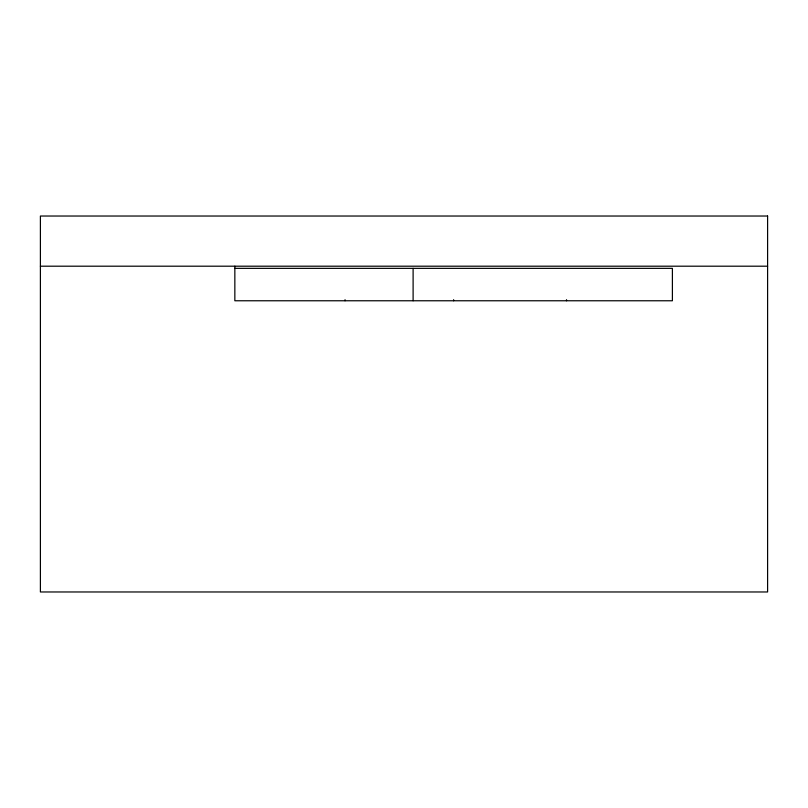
<?xml version="1.0" encoding="UTF-8"?>
<svg xmlns="http://www.w3.org/2000/svg" width="808" height="808" viewBox="0 0 808 808"><rect width="100%" height="100%" fill="white"/><g stroke="black" fill="none" stroke-linecap="round" stroke-linejoin="round"><path stroke-width="1.21" d="M40.4 266.196L767.6 266.196M234.845 268.357L672.397 268.357L672.397 300.768L234.845 300.768L234.845 266.196M566.519 299.687L566.519 300.768M453.621 299.687L453.621 300.768M413.11 268.357L413.11 300.768M345.046 299.687L345.046 300.768M767.6 216.029L40.4 216.029L40.4 591.971L767.6 591.971L767.6 216.029"/></g></svg>
